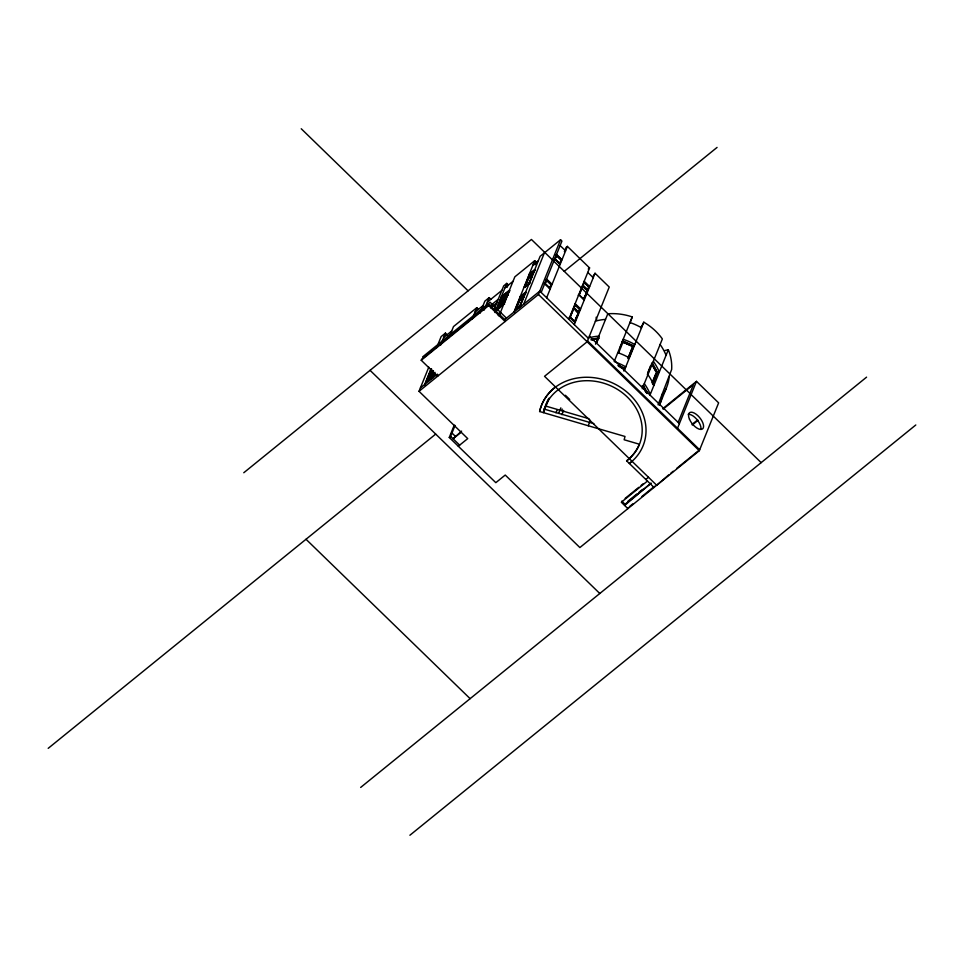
<?xml version="1.0" encoding="UTF-8"?>
<svg xmlns="http://www.w3.org/2000/svg" width="964" height="964" viewBox="0 0 964 964"><rect width="100%" height="100%" fill="white"/><g stroke="black" fill="none" stroke-linecap="round" stroke-linejoin="round"><path stroke-width="1.45" d="M590.185 420.244L588.281 425.763L539.623 411.52A57.659 49.477 22 0 1 555.493 386.95M595.511 344.208L607.802 313.794A54.671 46.911 22 0 1 631.179 316.578L632.227 316.939L630.058 322.88M438.114 375.092L437.656 376.213L421.244 360.271L421.702 359.15L489.146 304.455L505.558 320.397L505.112 321.506L488.7 305.564L489.146 304.455M458.298 446.236L467.721 438.608L419.027 391.312L428.799 367.139M436.656 347.703L441.138 336.593L445.44 333.11L448.176 335.761M431.004 368.838L424.69 384.479L425.51 385.275M440.548 345.233L445.44 333.11M426.112 381.636L431.294 368.79M426.968 380.635L430.161 372.743L432.426 370.863M431.173 370.224L430.269 372.466L432.342 370.779M427.052 380.72L431.703 369.188M432.728 370.959L429.534 378.852L430.089 379.382M433.137 370.634L429.944 378.527L430.486 379.057M429.944 379.25L433.053 371.273M430.354 378.924L433.463 370.947M431.016 377.743L433.149 372.478M434.403 373.176L433.366 375.743L433.921 376.273M432.764 377.936L435.005 372.381M449.031 337.665L453.514 326.555L476.782 307.697L478.144 309.022M472.288 318.807L476.782 307.697M479.952 313.276L484.844 301.154L489.146 297.659L490.977 299.43M484.097 310.155L489.146 297.659M494.134 309.48L503.678 285.886L506.763 283.38L508.136 284.705L507.016 287.477M494.99 312.529L506.763 283.38M509.45 291.369L508.908 290.839L501.642 296.731L496.46 309.565L497.002 310.107L500.111 307.576M496.87 309.974L500.581 300.756M500.702 300.479L502.051 297.129L509.317 291.236M497.002 310.107L502.196 297.261L506.341 293.887M499.882 306.793L503.606 297.575L504.148 298.105M507.883 294.502L500.617 300.394L501.967 297.045L509.233 291.152L507.956 294.586L500.509 300.672L496.785 309.89L500.292 307.191L503.931 297.9M500.292 307.191L504.341 297.563M501.232 305.54L504.425 297.647M501.895 304.359L504.558 297.78L504.003 297.249L500.292 306.456L500.834 306.998M663.075 408.435L696.478 381.346L718.626 402.868L699.298 450.718L579.882 547.552L505.232 475.047L495.821 482.675L449.272 437.475L454.249 425.16M498.846 315.746L499.882 313.167L500.424 313.71M508.908 290.839L503.714 303.684L504.268 304.214M499.123 315.71L514.836 276.837L534.743 260.69L536.105 262.015L534.984 264.799M449.272 437.475L450.622 436.379L455.044 425.437M507.763 294.791L504.124 304.082L501.762 305.853M534.743 260.69L513.981 312.059L514.535 312.589M515.403 309.215L520.596 296.382L521.138 296.912L516.463 308.468M524.428 286.886L529.61 274.041L534.189 270.33L534.731 270.872M515.752 309.565L519.403 300.274L524.054 296.647L520.331 305.853M519.596 300.069L520.861 296.647L525.44 292.935M524.778 287.236L528.417 277.933L533.08 274.306M524.97 287.417L530.164 274.571L529.61 274.041M534.189 270.33L528.995 283.175L529.549 283.705M519.367 307.697L540.117 256.328L560.554 239.747L561.928 241.084L541.166 292.454M525.067 294.128L524.163 296.37L519.512 299.997M532.55 275.632L529.357 283.524L524.705 287.152M533.188 274.029L534.538 270.679L529.971 274.391M523.669 304.202L544.419 252.833M419.027 391.312L538.454 294.466L560.554 239.747M554.878 259.352L556.457 255.436L561.108 259.955M545.034 283.85L546.877 279.729L551.529 284.247L549.42 288.585M554.698 259.497L555.228 259.063L559.879 263.582L561.458 259.678L556.806 255.159L554.963 259.28L559.614 263.799M549.601 288.429L551.263 284.464L546.612 279.946M559.53 263.871L561.193 259.894L556.541 255.376M564.374 251.652L566.049 247.483L567.398 246.398L589.582 267.944L568.82 319.313M546.636 297.768L567.398 246.398M569.977 317.409L573.701 308.203L578.352 312.722L574.544 322M574.183 306.865L575.171 304.576L579.822 309.083L578.834 311.384M578.918 295.141L582.726 285.862L587.377 290.381L583.569 299.659M584.196 282.235L582.762 285.645L587.486 290.104L588.835 286.754L584.196 282.235L588.763 286.814M575.436 304.347L570.242 317.192L574.893 321.711L580.087 308.866L575.436 304.347L574.893 304.793L579.545 309.299L580.087 308.866M579.268 294.863L584.461 282.018L589.112 286.537L583.919 299.37L579.268 294.863L578.737 295.297M575.4 319.578L576.436 317.011M576.219 311.131L578.087 312.938L578.737 312.216L574.086 307.697M583.907 298.527L584.943 295.96M592.583 277.114L595.041 273.258L609.236 287.043L587.136 341.762L544.539 376.309L656.701 485.254L668.594 474.987M574.291 324.627L595.041 273.258M549.155 398.301L543.371 412.616A50.767 43.561 22 0 1 616.153 388.6A50.767 43.561 22 0 1 626.624 460.84L654.014 487.435L654.46 486.326M555.975 412.749L557.096 409.965M558.602 413.423L560.843 407.868M562.253 409.098L561.795 410.218L563.169 411.544M561.892 414.701L563.615 410.423M596.704 342.148L598.246 338.352L590.884 339.786M596.861 342.473L598.355 338.581L592.004 339.943M614.176 361.608L632.227 316.939M620.009 347.775L621.117 345.004M618.454 353.342L623.238 341.557L633.011 345.992L627.901 358.644M628.227 357.777L632.83 346.377M629.131 356.813L633.601 345.751M640.867 327.772L643.807 322.193L646.603 323.916A54.671 46.911 22 0 1 661.316 337.496L662.364 338.942L642.253 388.721M623.768 370.947L624.853 368.272L618.635 365.452M628.998 357.993L633.878 345.931L622.672 340.87L622.395 341.473L629.854 344.859M624.262 370.586L643.807 322.193M648.037 372.092L650.604 365.766M647.362 374.502L651.447 364.368M652.218 382.6L655.797 373.731M652.459 382.503L656.653 372.345L651.519 363.271M652.387 383.612L656.99 372.224L651.965 363.103M652.628 384.552L657.496 372.49L652.471 363.392M649.881 395.361L668.317 349.739L664.726 350.571M658.038 404.808L671.655 369.501A54.671 46.911 22 0 0 669.016 351.511L668.317 349.739M669.185 377.213A54.767 46.995 22 0 1 666.136 388.613L659.376 405.362A54.767 46.995 22 0 0 662.413 393.963M625.058 504.317L624.612 505.437L651.182 483.133L625.058 504.317L621.78 501.135M628.335 507.51L627.889 508.618L621.322 502.244L647.447 481.06M678.307 422.027L693.453 384.552L663.111 409.158M677.523 428.269L696.478 381.346M665.835 389.348L666.136 388.613M623.238 341.557L622.949 342.172L632.721 346.594L633.011 345.992M633.589 346.546L633.878 345.931M624.853 368.272L624.564 368.875L620.828 367.188M632.962 347.341L634.794 344.522A55.466 47.598 22 0 0 623.202 339.28L622.154 342.449A51.056 43.802 22 0 1 623.093 342.774M624.552 368.742L625.769 366.862A55.466 47.598 22 0 0 614.851 361.837M243.772 472.746L531.429 239.47L761.174 462.624M443.645 337.569L451.706 331.026M474.975 312.167L483.036 305.612M487.35 302.13L501.87 290.345M504.967 287.838L513.029 281.295M532.935 265.16L538.31 260.798M422.606 356.921L490.049 302.214L506.462 318.156M421.244 360.271L488.7 305.564M490.435 305.624L498.255 299.286M501.352 296.779L509.426 290.236L509.968 290.767M534.466 270.595L529.887 274.306L528.537 277.656L533.104 273.957M490.688 307.865L497.388 302.419M555.975 254.918L556.517 254.484L561.976 259.798M507.438 294.466L500.171 300.358L500.726 300.889L507.98 294.996M554.167 259.388L554.71 258.942L560.18 264.257M495.942 310.179L504.003 303.636L504.558 304.166M523.91 287.489L529.284 283.127L529.839 283.657M497.81 314.854L500.4 312.565L500.943 313.095M520.946 296.719L525.525 293.02M521.138 296.912L523.428 295.056M432.017 370.465L429.944 372.14L430.486 372.67M431.908 370.742L429.836 372.417L430.378 372.948L432.45 371.273M523.693 296.297L519.126 300.009L519.668 300.539L524.247 296.828M430.245 372.815L432.523 370.971M546.046 279.488L546.588 279.054L552.059 284.356M546.877 279.729L546.347 280.163L550.998 284.681L551.529 284.247M544.238 283.946L544.781 283.512L550.251 288.826M425.594 382.238L433.655 375.695L434.21 376.225M514.884 309.83L520.271 305.468L520.813 305.998M429.86 379.177L427.582 381.021L430.8 378.804M420.388 387.962L437.415 374.153M504.666 319.614L539.804 291.116L588.486 338.412M564.253 271.342L717.059 147.42M588.233 269.028L589.582 267.944M583.63 281.777L584.16 281.343L589.631 286.657M582.569 285.802L583.112 285.368L587.751 289.887L587.221 290.321M578.207 295.177L578.749 294.743L584.22 300.057M587.1 290.598L587.642 290.164L582.991 285.645L582.461 286.079L585.244 288.79M569.182 317.505L569.724 317.072L575.195 322.386M578.087 312.938L578.617 312.493L573.737 307.986M48.2 748.341L435.692 434.101M450.634 434.125L451.971 433.029L455.116 436.089M461.599 431.113L453.08 438.777L461.154 432.233M632.047 461.31L629.359 463.491A54.671 46.911 22 0 0 617.984 385.769A54.671 46.911 22 0 0 539.623 411.52M692.14 424.353L696.743 420.617M692.273 424.991L698.105 420.268M645.808 479.469L648.495 477.288M625.178 498.364L638.807 487.314M641.084 485.47L643.35 483.627M627.781 501.364L636.867 493.99M639.132 492.146L642.542 489.387M629.48 506.582L632.878 503.823M641.964 496.448L653.327 487.242M670.896 473.119L673.197 471.251M676.644 468.456L699.671 449.778L587.51 340.834M360.669 787.431L866.576 377.153M409.893 835.246L915.8 424.979M656.315 372.466L656.99 372.224M656.821 372.743L657.496 372.49M596.632 319.578L596.126 317.252M656.894 372.622L659.292 372.068A54.695 46.935 22 0 0 653.339 361.283M591.776 339.268L597.656 338.123M593.872 423.654L543.841 409.013M588.281 425.763L624.997 436.463L624.154 439.765L639.361 444.223A53.839 46.2 22 0 1 626.624 460.84M545.564 406.013L589.04 418.738M623.057 341.955L632.866 346.293M617.876 365.549L623.985 368.32L623.708 368.923L621.262 367.826M618.912 366.501L623.841 368.622M560.12 245.543L565.591 250.857M587.775 272.402L593.246 277.716M582.642 285.934L587.293 290.441M575.134 303.672L580.605 308.986M575.086 304.636L579.738 309.155M551.179 284.525L546.528 280.006L544.949 283.922L549.685 288.369M535.249 270.257L534.707 269.727L529.32 274.089L529.875 274.62M573.616 308.263L578.267 312.782M545.299 283.633L549.95 288.152M533.381 274.222L532.839 273.68L528.26 277.391L528.802 277.921M533.273 274.499L532.718 273.969L528.152 277.668L528.694 278.198M589.39 336.171L679.403 423.606M569.893 317.481L573.616 321.096M538.454 294.466L699.298 450.718M526.224 292.598L525.681 292.068L520.295 296.43L520.849 296.96M525.705 293.201L525.163 292.67L519.97 305.516L520.524 306.046M524.356 296.55L523.813 296.02L519.235 299.732L519.789 300.262M508.1 294.719L507.546 294.189L500.292 300.081L500.834 300.611M301.238 128.754L468.094 290.827M565.398 395.276L569.712 399.47M450.622 436.379L459.647 445.151M370.056 370.333L599.801 593.499M306.01 539.262L470.119 698.659M652.001 364.657L655.592 371.164M643.458 385.733L647.76 393.517M642.94 385.443L647.254 393.252M646.904 393.372L642.602 385.564L646.808 393.42M642.253 385.684L645.856 392.203M599.234 338.412L598.777 336.123A54.044 46.368 22 0 0 589.546 337.641M688.188 414.315A10.387 4.82 51 0 1 696.418 418.918A10.387 4.82 51 0 1 701.009 428.438M595.318 321.157A54.044 46.368 22 0 1 605.549 319.373M644.314 383.612A54.695 46.935 22 0 1 650.266 394.409M647.916 374.683A54.695 46.935 22 0 1 653.881 385.467M544.732 409.266A50.815 43.609 22 0 1 548.781 398.481M665.811 389.36A54.767 46.995 22 0 1 662.979 394.541M660.087 344.449A54.767 46.995 22 0 1 666.052 355.258M629.974 322.53A55.466 47.598 22 0 1 641.554 327.772M617.791 352.679A55.466 47.598 22 0 1 629.371 357.933M689.501 419.304A10.387 4.82 51 0 0 702.551 428.908A10.387 4.82 51 0 0 696.104 414.207A10.387 4.82 51 0 0 689.501 419.304"/></g></svg>
